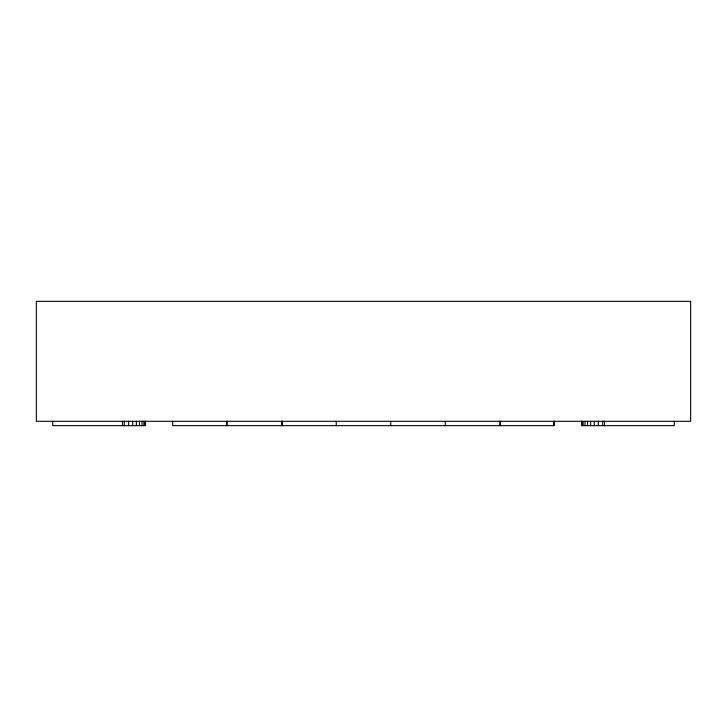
<?xml version="1.0" encoding="UTF-8"?>
<svg xmlns="http://www.w3.org/2000/svg" width="727" height="727" viewBox="0 0 727 727"><rect width="100%" height="100%" fill="white"/><g stroke="black" fill="none" stroke-linecap="round" stroke-linejoin="round"><path stroke-width="1.09" d="M674.292 421.296L674.292 425.658L581.6 425.658L581.6 421.296M604.5 421.296L604.5 425.658M602.719 421.296L602.719 425.658M598.357 421.296L598.357 425.658M594.304 421.296L594.304 425.658M590.66 421.296L590.66 425.658M587.516 421.296L587.516 425.658M584.99 421.296L584.99 425.658M583.127 421.296L583.127 425.658M581.982 421.296L581.982 425.658M554.337 421.296L554.337 425.658L172.662 425.658L172.662 421.296M553.674 421.296L553.674 425.658M500.476 421.296L500.476 425.658M499.812 421.296L499.812 425.658M445.287 421.296L445.287 425.658M390.762 421.296L390.762 425.658M336.237 421.296L336.237 425.658M282.376 421.296L282.376 425.658M281.712 421.296L281.712 425.658M227.188 421.296L227.188 425.658M226.524 421.296L226.524 425.658M145.4 421.296L145.4 425.658L52.707 425.658L52.707 421.296M145.018 421.296L145.018 425.658M143.873 421.296L143.873 425.658M142.01 421.296L142.01 425.658M139.484 421.296L139.484 425.658M136.34 421.296L136.34 425.658M132.696 421.296L132.696 425.658M128.643 421.296L128.643 425.658M124.281 421.296L124.281 425.658M122.499 421.296L122.499 425.658M690.65 301.341L36.35 301.341L36.35 421.296L690.65 421.296L690.65 301.341"/></g></svg>
